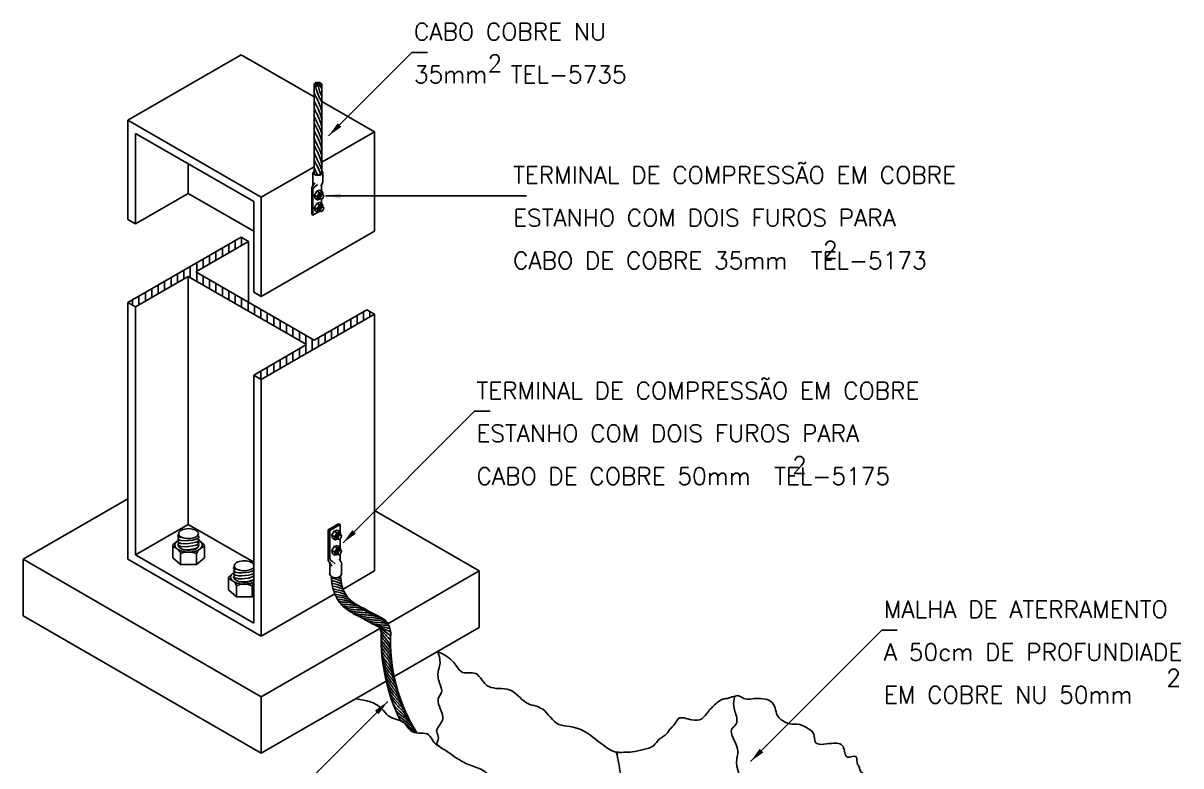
# Model space of a CAD drawing. Header units: millimetres. Extents: x -5247 to -5233.1, y -4687.4 to -4671.4.
# Drawn here: x -5246.68 to -5233.14, y -4680.11 to -4671.42 of the extents above; entities that cross this region are included whole.
import ezdxf
from ezdxf.enums import TextEntityAlignment as Align

# ---------------------------------------------------------------- set-up
doc = ezdxf.new("R2010")
doc.units = ezdxf.units.MM
doc.header["$LTSCALE"] = 10
doc.layers.add('Termotécnica', color=7, linetype='Continuous')
doc.styles.add('r80', font='romans.shx')

msp = doc.modelspace()

# ---------------------------------------------------------------- hatches: boundary and pattern name
at = {"layer": 'Termotécnica'}
h = msp.add_hatch(dxfattribs=at)
h.set_pattern_fill('ANSI31', color=1, scale=0.6, angle=45, style=0)
h.set_pattern_definition([(90, (-5265.34723, -4691.70351), (-0.075, 0), [])])
h.paths.add_polyline_path([(-5243.949, -4675.521), (-5243.97, -4675.545), (-5243.892, -4675.591), (-5242.569, -4674.827), (-5242.658, -4674.775), (-5243.275, -4675.132), (-5244.656, -4674.334), (-5244.04, -4673.978), (-5244.129, -4673.926), (-5245.452, -4674.69), (-5245.362, -4674.741), (-5244.746, -4674.385), (-5243.364, -4675.183)])

# ---------------------------------------------------------------- linework, layer by layer
at = {"layer": 'Termotécnica', "color": 2}
for p, q in [((-5245.452, -4672.558), (-5244.129, -4671.795)), ((-5244.04, -4671.846), (-5244.129, -4671.795)), ((-5243.276, -4672.287), (-5244.129, -4671.795)), ((-5242.603, -4672.24), (-5242.131, -4671.767)), ((-5241.95, -4671.767), (-5242.131, -4671.767)), ((-5243.276, -4673.179), (-5243.276, -4672.139)), ((-5243.185, -4673.18), (-5243.185, -4672.139)), ((-5242.569, -4672.695), (-5243.185, -4672.34)), ((-5243.106, -4672.742), (-5242.603, -4672.24)), ((-5243.892, -4673.459), (-5245.452, -4672.558)), ((-5245.452, -4672.558), (-5245.452, -4673.721)), ((-5245.362, -4672.713), (-5245.362, -4673.772)), ((-5243.981, -4673.51), (-5245.362, -4672.713)), ((-5243.185, -4673.051), (-5242.569, -4672.695)), ((-5242.569, -4672.695), (-5242.569, -4673.858)), ((-5244.746, -4673.069), (-5244.746, -4673.416)), ((-5243.892, -4673.459), (-5243.276, -4673.104)), ((-5243.288, -4673.174), (-5243.288, -4673.323)), ((-5243.173, -4673.174), (-5243.173, -4673.279)), ((-5245.362, -4673.772), (-5244.746, -4673.416)), ((-5243.981, -4673.858), (-5244.746, -4673.416)), ((-5243.143, -4673.443), (-5240.971, -4673.443)), ((-5240.791, -4673.443), (-5240.971, -4673.443)), ((-5243.981, -4673.51), (-5243.981, -4674.57)), ((-5243.892, -4673.459), (-5243.892, -4674.622)), ((-5245.362, -4673.772), (-5245.452, -4673.721)), ((-5245.452, -4674.69), (-5244.129, -4673.926)), ((-5244.656, -4674.334), (-5244.04, -4673.978)), ((-5244.04, -4673.978), (-5244.129, -4673.926)), ((-5244.04, -4673.978), (-5244.129, -4673.926)), ((-5244.04, -4673.978), (-5244.04, -4674.69)), ((-5243.892, -4674.622), (-5242.569, -4673.858)), ((-5245.362, -4674.741), (-5244.746, -4674.385)), ((-5244.746, -4677.285), (-5244.746, -4674.385)), ((-5244.746, -4674.385), (-5243.364, -4675.183)), ((-5244.656, -4674.334), (-5243.275, -4675.132)), ((-5243.892, -4674.622), (-5243.981, -4674.57)), ((-5245.362, -4674.741), (-5245.452, -4674.69)), ((-5245.452, -4677.693), (-5245.452, -4674.69)), ((-5245.362, -4677.641), (-5245.362, -4674.741)), ((-5243.275, -4675.132), (-5242.658, -4674.775)), ((-5242.569, -4674.827), (-5242.658, -4674.775)), ((-5243.892, -4675.591), (-5242.569, -4674.827)), ((-5242.569, -4677.829), (-5242.569, -4674.827)), ((-5243.981, -4675.539), (-5243.364, -4675.183)), ((-5243.892, -4675.591), (-5243.981, -4675.539)), ((-5243.981, -4678.439), (-5243.981, -4675.539)), ((-5243.892, -4678.593), (-5243.892, -4675.591)), ((-5242.935, -4677.499), (-5241.4, -4675.963)), ((-5241.219, -4675.963), (-5241.4, -4675.963)), ((-5246.676, -4677.693), (-5245.452, -4676.986)), ((-5241.345, -4677.829), (-5242.569, -4677.123)), ((-5245.362, -4677.641), (-5244.746, -4677.285)), ((-5244.746, -4677.285), (-5243.981, -4677.726)), ((-5244.856, -4677.464), (-5244.921, -4677.521)), ((-5244.871, -4677.414), (-5244.857, -4677.407)), ((-5244.871, -4677.45), (-5244.843, -4677.434)), ((-5244.871, -4677.485), (-5244.843, -4677.469)), ((-5244.871, -4677.52), (-5244.843, -4677.504)), ((-5244.62, -4677.463), (-5244.645, -4677.453)), ((-5244.62, -4677.499), (-5244.645, -4677.488)), ((-5244.62, -4677.428), (-5244.64, -4677.42)), ((-5244.621, -4677.471), (-5244.563, -4677.521)), ((-5244.928, -4677.535), (-5244.928, -4677.676)), ((-5244.857, -4677.547), (-5244.843, -4677.539)), ((-5244.835, -4677.625), (-5244.835, -4677.756)), ((-5244.65, -4677.625), (-5244.65, -4677.756)), ((-5244.622, -4677.533), (-5244.645, -4677.523)), ((-5244.557, -4677.535), (-5244.557, -4677.676)), ((-5246.676, -4677.693), (-5246.676, -4678.354)), ((-5243.892, -4679.3), (-5246.676, -4677.693)), ((-5243.892, -4678.593), (-5245.452, -4677.693)), ((-5243.981, -4678.439), (-5245.362, -4677.641)), ((-5244.928, -4677.676), (-5244.835, -4677.756)), ((-5244.835, -4677.756), (-5244.65, -4677.756)), ((-5244.557, -4677.676), (-5244.65, -4677.756)), ((-5243.093, -4677.859), (-5243.093, -4677.733)), ((-5242.953, -4677.859), (-5242.953, -4677.749)), ((-5244.204, -4677.84), (-5244.27, -4677.897)), ((-5244.219, -4677.79), (-5244.206, -4677.782)), ((-5244.219, -4677.825), (-5244.192, -4677.809)), ((-5244.219, -4677.86), (-5244.192, -4677.844)), ((-5244.219, -4677.896), (-5244.192, -4677.88)), ((-5243.981, -4677.834), (-5243.994, -4677.828)), ((-5243.981, -4677.869), (-5243.994, -4677.864)), ((-5243.981, -4677.904), (-5243.994, -4677.899)), ((-5243.981, -4677.798), (-5243.989, -4677.795)), ((-5242.937, -4678.042), (-5242.569, -4677.829)), ((-5242.412, -4678.446), (-5241.345, -4677.829)), ((-5241.345, -4677.829), (-5241.345, -4678.491)), ((-5244.276, -4677.911), (-5244.276, -4678.052)), ((-5244.205, -4677.923), (-5244.192, -4677.915)), ((-5244.183, -4678.001), (-5244.183, -4678.132)), ((-5243.998, -4678.001), (-5243.998, -4678.132)), ((-5244.276, -4678.052), (-5244.183, -4678.132)), ((-5244.183, -4678.132), (-5243.998, -4678.132)), ((-5243.981, -4678.117), (-5243.998, -4678.132)), ((-5243.892, -4678.593), (-5243.033, -4678.097)), ((-5243.892, -4679.961), (-5246.676, -4678.354)), ((-5243.892, -4679.3), (-5242.508, -4678.501)), ((-5242.339, -4679.065), (-5241.345, -4678.491)), ((-5238.173, -4680.056), (-5236.638, -4678.521)), ((-5236.458, -4678.521), (-5236.638, -4678.521)), ((-5243.892, -4679.961), (-5242.432, -4679.119)), ((-5242.415, -4679.357), (-5243.95, -4680.893)), ((-5243.892, -4679.3), (-5243.892, -4679.961))]:
    msp.add_line(p, q, dxfattribs=at)
at = {"layer": 'Termotécnica', "color": 2, "ltscale": 1.6}
for p, q in [((-5243.288, -4673.325), (-5243.266, -4673.291)), ((-5243.303, -4673.66), (-5243.303, -4673.357)), ((-5243.288, -4673.669), (-5243.288, -4673.366)), ((-5243.265, -4673.338), (-5243.235, -4673.312)), ((-5243.188, -4673.389), (-5243.188, -4673.314)), ((-5243.188, -4673.533), (-5243.188, -4673.483)), ((-5243.288, -4673.669), (-5243.303, -4673.66)), ((-5243.288, -4673.669), (-5243.223, -4673.631)), ((-5243.111, -4677.347), (-5242.99, -4677.277)), ((-5243.093, -4677.358), (-5243.111, -4677.347)), ((-5243.111, -4677.347), (-5243.111, -4677.693)), ((-5243.093, -4677.358), (-5242.971, -4677.288)), ((-5243.093, -4677.358), (-5243.093, -4677.682)), ((-5242.971, -4677.288), (-5242.99, -4677.277)), ((-5242.971, -4677.374), (-5242.971, -4677.288)), ((-5242.971, -4677.553), (-5242.971, -4677.452)), ((-5242.971, -4677.707), (-5242.971, -4677.632)), ((-5243.093, -4677.733), (-5243.066, -4677.773)), ((-5243.065, -4677.716), (-5243.028, -4677.748))]:
    msp.add_line(p, q, dxfattribs=at)
at = {"layer": 'Termotécnica', "color": 1}
for p, q in [((-5243.272, -4673.436), (-5243.245, -4673.388)), ((-5243.266, -4673.471), (-5243.272, -4673.436)), ((-5243.244, -4673.452), (-5243.272, -4673.436)), ((-5243.211, -4673.376), (-5243.245, -4673.388)), ((-5243.217, -4673.405), (-5243.245, -4673.388)), ((-5243.18, -4673.394), (-5243.211, -4673.376)), ((-5243.195, -4673.415), (-5243.196, -4673.42)), ((-5243.188, -4673.418), (-5243.189, -4673.424)), ((-5243.18, -4673.422), (-5243.181, -4673.429)), ((-5243.171, -4673.429), (-5243.177, -4673.398)), ((-5243.173, -4673.426), (-5243.173, -4673.43)), ((-5243.272, -4673.58), (-5243.245, -4673.532)), ((-5243.244, -4673.596), (-5243.272, -4673.58)), ((-5243.266, -4673.615), (-5243.272, -4673.58)), ((-5243.235, -4673.489), (-5243.266, -4673.471)), ((-5243.211, -4673.52), (-5243.245, -4673.532)), ((-5243.217, -4673.549), (-5243.245, -4673.532)), ((-5243.2, -4673.479), (-5243.23, -4673.49)), ((-5243.223, -4673.468), (-5243.216, -4673.464)), ((-5243.215, -4673.472), (-5243.209, -4673.469)), ((-5243.18, -4673.538), (-5243.211, -4673.52)), ((-5243.208, -4673.477), (-5243.201, -4673.473)), ((-5243.195, -4673.559), (-5243.196, -4673.564)), ((-5243.188, -4673.562), (-5243.189, -4673.568)), ((-5243.18, -4673.566), (-5243.181, -4673.573)), ((-5243.171, -4673.573), (-5243.177, -4673.542)), ((-5243.173, -4673.57), (-5243.173, -4673.574)), ((-5243.235, -4673.633), (-5243.266, -4673.615)), ((-5243.2, -4673.623), (-5243.23, -4673.634)), ((-5243.223, -4673.612), (-5243.216, -4673.608)), ((-5243.215, -4673.616), (-5243.209, -4673.613)), ((-5243.208, -4673.621), (-5243.201, -4673.617)), ((-5244.47, -4674.226), (-5244.46, -4674.215)), ((-5244.47, -4674.226), (-5244.46, -4674.215)), ((-5243.97, -4675.545), (-5243.949, -4675.521)), ((-5243.066, -4677.413), (-5243.039, -4677.365)), ((-5243.004, -4677.353), (-5243.039, -4677.365)), ((-5243.01, -4677.382), (-5243.039, -4677.365)), ((-5242.973, -4677.371), (-5243.004, -4677.353)), ((-5243.059, -4677.448), (-5243.066, -4677.413)), ((-5243.038, -4677.429), (-5243.066, -4677.413)), ((-5243.028, -4677.466), (-5243.059, -4677.448)), ((-5242.994, -4677.456), (-5243.024, -4677.467)), ((-5243.016, -4677.445), (-5243.01, -4677.441)), ((-5243.009, -4677.449), (-5243.002, -4677.446)), ((-5243.002, -4677.453), (-5242.995, -4677.45)), ((-5242.989, -4677.392), (-5242.99, -4677.397)), ((-5242.981, -4677.395), (-5242.982, -4677.401)), ((-5242.974, -4677.399), (-5242.975, -4677.406)), ((-5242.965, -4677.406), (-5242.971, -4677.375)), ((-5242.966, -4677.403), (-5242.967, -4677.407)), ((-5243.066, -4677.592), (-5243.039, -4677.545)), ((-5243.038, -4677.609), (-5243.066, -4677.592)), ((-5243.059, -4677.628), (-5243.066, -4677.592)), ((-5243.028, -4677.646), (-5243.059, -4677.628)), ((-5243.004, -4677.533), (-5243.039, -4677.545)), ((-5243.01, -4677.561), (-5243.039, -4677.545)), ((-5242.994, -4677.636), (-5243.024, -4677.646)), ((-5243.016, -4677.624), (-5243.01, -4677.621)), ((-5243.009, -4677.629), (-5243.002, -4677.625)), ((-5242.973, -4677.551), (-5243.004, -4677.533)), ((-5243.002, -4677.633), (-5242.995, -4677.629)), ((-5242.989, -4677.571), (-5242.99, -4677.576)), ((-5242.981, -4677.574), (-5242.982, -4677.581)), ((-5242.974, -4677.578), (-5242.975, -4677.585)), ((-5242.965, -4677.586), (-5242.971, -4677.554)), ((-5242.966, -4677.583), (-5242.967, -4677.587))]:
    msp.add_line(p, q, dxfattribs=at)
at = {"layer": 'Termotécnica', "color": 3}
for p, q in [((-5244.643, -4677.452), (-5244.64, -4677.455)), ((-5243.991, -4677.828), (-5243.988, -4677.831))]:
    msp.add_line(p, q, dxfattribs=at)
at = {"layer": 'Termotécnica', "color": 2}
for points in [[(-5243.075, -4677.892), (-5243.073, -4677.926), (-5243.069, -4677.966), (-5243.063, -4678), (-5243.057, -4678.03), (-5243.049, -4678.054), (-5243.042, -4678.075), (-5243.035, -4678.092), (-5243.027, -4678.11), (-5243.019, -4678.128), (-5243.01, -4678.145), (-5243, -4678.162), (-5242.989, -4678.18), (-5242.977, -4678.197), (-5242.963, -4678.213), (-5242.949, -4678.229), (-5242.934, -4678.244), (-5242.919, -4678.257), (-5242.904, -4678.27), (-5242.889, -4678.281), (-5242.873, -4678.292), (-5242.858, -4678.302), (-5242.843, -4678.311), (-5242.828, -4678.32), (-5242.814, -4678.329), (-5242.799, -4678.337), (-5242.785, -4678.345), (-5242.77, -4678.352), (-5242.756, -4678.36), (-5242.742, -4678.367), (-5242.728, -4678.375), (-5242.714, -4678.382), (-5242.699, -4678.39), (-5242.684, -4678.399), (-5242.668, -4678.407), (-5242.652, -4678.416), (-5242.636, -4678.425), (-5242.62, -4678.433), (-5242.604, -4678.442), (-5242.588, -4678.45), (-5242.573, -4678.457), (-5242.56, -4678.464), (-5242.548, -4678.471), (-5242.537, -4678.477), (-5242.528, -4678.482), (-5242.521, -4678.487), (-5242.517, -4678.49), (-5242.514, -4678.493), (-5242.511, -4678.496), (-5242.509, -4678.498), (-5242.508, -4678.501), (-5242.506, -4678.505), (-5242.503, -4678.509), (-5242.501, -4678.515), (-5242.499, -4678.523), (-5242.496, -4678.532), (-5242.493, -4678.542), (-5242.491, -4678.553)], [(-5242.965, -4677.888), (-5242.964, -4677.917), (-5242.96, -4677.952), (-5242.956, -4677.979), (-5242.951, -4678.001), (-5242.945, -4678.019), (-5242.939, -4678.035), (-5242.933, -4678.05), (-5242.927, -4678.065), (-5242.92, -4678.079), (-5242.913, -4678.093), (-5242.906, -4678.106), (-5242.898, -4678.118), (-5242.889, -4678.131), (-5242.88, -4678.142), (-5242.87, -4678.153), (-5242.859, -4678.164), (-5242.848, -4678.174), (-5242.836, -4678.183), (-5242.824, -4678.192), (-5242.812, -4678.201), (-5242.799, -4678.209), (-5242.786, -4678.218), (-5242.773, -4678.225), (-5242.76, -4678.233), (-5242.746, -4678.24), (-5242.733, -4678.248), (-5242.719, -4678.255), (-5242.705, -4678.262), (-5242.69, -4678.27), (-5242.676, -4678.278), (-5242.661, -4678.286), (-5242.646, -4678.294), (-5242.631, -4678.303), (-5242.615, -4678.311), (-5242.6, -4678.32), (-5242.584, -4678.328), (-5242.569, -4678.336), (-5242.554, -4678.344), (-5242.538, -4678.352), (-5242.523, -4678.36), (-5242.509, -4678.367), (-5242.495, -4678.375), (-5242.481, -4678.382), (-5242.469, -4678.39), (-5242.457, -4678.398), (-5242.446, -4678.406), (-5242.437, -4678.415), (-5242.428, -4678.424), (-5242.42, -4678.434), (-5242.414, -4678.444), (-5242.408, -4678.455), (-5242.402, -4678.466), (-5242.398, -4678.478), (-5242.393, -4678.491), (-5242.39, -4678.504), (-5242.386, -4678.518), (-5242.383, -4678.534), (-5242.38, -4678.55)], [(-5241.832, -4678.772), (-5241.767, -4678.801), (-5241.716, -4678.833), (-5241.675, -4678.866), (-5241.643, -4678.899), (-5241.618, -4678.931), (-5241.597, -4678.96), (-5241.578, -4678.985), (-5241.56, -4679.003), (-5241.54, -4679.015), (-5241.518, -4679.021), (-5241.495, -4679.022), (-5241.472, -4679.022), (-5241.449, -4679.02), (-5241.426, -4679.02), (-5241.405, -4679.023), (-5241.384, -4679.03), (-5241.365, -4679.042), (-5241.348, -4679.06), (-5241.331, -4679.08), (-5241.314, -4679.103), (-5241.296, -4679.126), (-5241.278, -4679.147), (-5241.257, -4679.167), (-5241.234, -4679.182), (-5241.207, -4679.192), (-5241.178, -4679.198), (-5241.148, -4679.202), (-5241.116, -4679.203), (-5241.083, -4679.205), (-5241.051, -4679.207), (-5241.02, -4679.212), (-5240.991, -4679.22), (-5240.963, -4679.233), (-5240.937, -4679.249), (-5240.913, -4679.269), (-5240.89, -4679.29), (-5240.867, -4679.311), (-5240.845, -4679.332), (-5240.823, -4679.35), (-5240.8, -4679.367), (-5240.776, -4679.379), (-5240.752, -4679.389), (-5240.727, -4679.397), (-5240.701, -4679.404), (-5240.676, -4679.411), (-5240.651, -4679.42), (-5240.627, -4679.432), (-5240.603, -4679.447), (-5240.58, -4679.466), (-5240.558, -4679.489), (-5240.536, -4679.514), (-5240.513, -4679.54), (-5240.49, -4679.565), (-5240.466, -4679.588), (-5240.441, -4679.608), (-5240.414, -4679.623), (-5240.385, -4679.634), (-5240.354, -4679.64), (-5240.321, -4679.644), (-5240.284, -4679.649), (-5240.245, -4679.656), (-5240.203, -4679.667), (-5240.157, -4679.684), (-5240.108, -4679.709), (-5240.056, -4679.743), (-5240.001, -4679.783), (-5239.946, -4679.826), (-5239.892, -4679.868), (-5239.84, -4679.905), (-5239.792, -4679.934), (-5239.749, -4679.95), (-5239.714, -4679.95)]]:
    msp.add_lwpolyline(points, dxfattribs=at)
at = {"layer": 'Termotécnica', "color": 1}
for centre, radius, start, end in [((-5242.714, -4672.048), 0.556, 190.883, 209.117), ((-5242.795, -4672.065), 0.443, 191.4044, 208.5956), ((-5242.449, -4671.927), 0.784, 196.7715, 200.1887), ((-5242.466, -4671.896), 0.877, 202.5428, 207.3042), ((-5242.466, -4671.988), 0.877, 202.5428, 207.3042), ((-5243.869, -4672.633), 0.707, 14.7103, 28.2103), ((-5243.672, -4672.584), 0.542, 26.0117, 29.3417), ((-5242.466, -4672.076), 0.877, 202.5428, 207.3042), ((-5243.869, -4672.725), 0.707, 14.7103, 28.2103), ((-5243.869, -4672.813), 0.707, 14.7103, 28.2103), ((-5242.609, -4672.254), 0.713, 200.6074, 208.0944), ((-5242.466, -4672.248), 0.877, 202.5428, 207.3042), ((-5243.86, -4672.923), 0.706, 16.8877, 28.1717), ((-5242.466, -4672.336), 0.877, 202.5428, 207.3042), ((-5242.609, -4672.513), 0.713, 200.6074, 208.0944), ((-5243.869, -4672.985), 0.707, 14.7103, 28.2103), ((-5243.869, -4673.072), 0.707, 14.7103, 28.2103), ((-5242.466, -4672.507), 0.877, 202.5428, 207.3042), ((-5243.86, -4673.182), 0.706, 16.8877, 28.1717), ((-5242.609, -4672.685), 0.713, 200.6074, 208.0944), ((-5242.466, -4672.679), 0.877, 202.5428, 207.3042), ((-5243.869, -4673.244), 0.707, 14.7103, 28.2103), ((-5243.86, -4673.354), 0.706, 16.8877, 28.1717), ((-5242.609, -4672.857), 0.713, 200.6074, 208.5012), ((-5243.869, -4673.416), 0.707, 18.5572, 28.2103), ((-5243.289, -4673.395), 0.0731, 307.9969, 352.0248), ((-5243.212, -4673.363), 0.0423, 263.8108, 314.501), ((-5243.183, -4673.399), 0.00548, 10.8846, 60), ((-5243.278, -4673.477), 0.0425, 345.5818, 36.1065), ((-5243.289, -4673.539), 0.0731, 307.9969, 352.0248), ((-5243.232, -4673.485), 0.00548, 240, 289.1165), ((-5243.212, -4673.507), 0.0423, 263.8108, 314.501), ((-5243.183, -4673.543), 0.00548, 10.8846, 60), ((-5243.278, -4673.621), 0.0425, 345.5818, 36.1065), ((-5243.232, -4673.629), 0.00548, 240, 289.1165), ((-5243.083, -4677.372), 0.0731, 307.9969, 352.0248), ((-5243.072, -4677.454), 0.0425, 345.5818, 36.1065), ((-5243.025, -4677.462), 0.00548, 240, 289.1165), ((-5243.006, -4677.34), 0.0423, 263.8108, 314.501), ((-5242.976, -4677.376), 0.00548, 10.8846, 60), ((-5242.97, -4677.407), 0.00548, 359.1317, 10.8846), ((-5243.083, -4677.551), 0.0731, 307.9969, 352.0248), ((-5243.072, -4677.634), 0.0425, 345.5818, 36.1065), ((-5243.006, -4677.519), 0.0423, 263.8108, 314.501), ((-5242.976, -4677.555), 0.00548, 10.8846, 60), ((-5243.025, -4677.641), 0.00548, 240, 289.1165), ((-5243.157, -4678.31), 0.409, 61.2225, 78.3847), ((-5243.16, -4678.281), 0.409, 61.2225, 66.6457), ((-5243.162, -4678.254), 0.409, 61.2225, 62.1496), ((-5243.151, -4678.342), 0.409, 61.2225, 78.8663), ((-5243.143, -4678.374), 0.409, 61.2225, 79.5329), ((-5243.148, -4678.531), 0.532, 66.3189, 80.6592), ((-5243.1, -4678.47), 0.433, 65.5006, 83.8769), ((-5243.084, -4678.501), 0.433, 65.5006, 84.7663), ((-5243.061, -4678.619), 0.515, 70.0164, 86.4357), ((-5243.036, -4678.647), 0.515, 70.0164, 87.8278), ((-5242.956, -4677.525), 0.639, 266.0141, 267.3042), ((-5243.002, -4678.678), 0.515, 69.1541, 88.2103), ((-5242.904, -4677.555), 0.639, 262.9148, 267.3042), ((-5242.851, -4677.585), 0.639, 259.9624, 267.3042), ((-5242.799, -4677.615), 0.639, 257.286, 267.3042), ((-5242.95, -4678.708), 0.515, 70.6079, 88.2103), ((-5242.747, -4677.645), 0.639, 254.9102, 267.3042), ((-5242.898, -4678.738), 0.515, 69.874, 88.2103), ((-5242.695, -4677.675), 0.639, 253.016, 267.3042), ((-5242.643, -4677.705), 0.639, 251.9282, 267.3042), ((-5242.846, -4678.768), 0.515, 68.4803, 88.2103), ((-5242.798, -4678.836), 0.554, 69.0798, 87.8673), ((-5242.754, -4678.937), 0.624, 70.2231, 87.3475), ((-5242.591, -4677.735), 0.639, 252.1676, 267.3042), ((-5242.539, -4677.765), 0.639, 253.1757, 267.3042), ((-5242.707, -4679.007), 0.665, 70.2067, 87.0994), ((-5242.487, -4677.795), 0.639, 253.7417, 267.3042), ((-5242.645, -4678.953), 0.58, 69.7456, 87.6584), ((-5242.435, -4677.825), 0.639, 254.5034, 267.3042), ((-5242.585, -4678.918), 0.515, 71.7519, 88.2103), ((-5242.533, -4678.948), 0.515, 76.3077, 88.2103), ((-5244.039, -4685.187), 6.885, 76.1388, 77.6611), ((-5242.779, -4679.297), 0.852, 62.1717, 72.8519), ((-5242.692, -4678.893), 0.433, 44.0807, 64.7318), ((-5242.932, -4679.056), 0.689, 37.2985, 50.897), ((-5241.951, -4678.207), 0.639, 212.1858, 220.2588), ((-5242.481, -4678.978), 0.515, 81.0191, 88.2103), ((-5241.951, -4678.249), 0.639, 212.1858, 220.2588), ((-5241.945, -4678.301), 0.639, 211.0841, 220.2588), ((-5241.949, -4678.335), 0.639, 212.0458, 220.2588), ((-5241.943, -4678.387), 0.639, 211.2347, 220.2588), ((-5242.827, -4678.959), 0.515, 30.0005, 41.1648), ((-5242.826, -4679.001), 0.515, 30.0005, 41.1648), ((-5242.82, -4679.053), 0.515, 30.8578, 41.1648), ((-5241.942, -4678.43), 0.639, 211.6659, 220.2588), ((-5241.936, -4678.483), 0.639, 211.2347, 220.2588), ((-5241.923, -4678.539), 0.639, 209.8453, 220.2588), ((-5242.825, -4679.087), 0.515, 28.9283, 41.1648), ((-5242.818, -4679.139), 0.515, 29.2093, 41.1648), ((-5242.818, -4679.182), 0.515, 27.5621, 41.1648), ((-5241.91, -4678.598), 0.639, 208.375, 220.2588), ((-5241.897, -4678.656), 0.639, 207.049, 220.2588), ((-5242.811, -4679.235), 0.515, 26.8692, 41.1648), ((-5242.799, -4679.291), 0.515, 27.4923, 41.1648), ((-5241.883, -4678.715), 0.639, 205.9298, 220.2588), ((-5241.87, -4678.773), 0.639, 205.6504, 220.2588), ((-5241.599, -4678.661), 0.95, 208.7068, 218.3486), ((-5242.785, -4679.35), 0.515, 27.7591, 41.1648), ((-5242.772, -4679.408), 0.515, 27.1798, 41.1648), ((-5242.758, -4679.467), 0.515, 25.0157, 41.1648), ((-5241.903, -4678.899), 0.586, 209.1013, 224.0959), ((-5241.866, -4678.898), 0.639, 214.4102, 226.7743), ((-5243.194, -4679.855), 1.071, 30.3662, 38.6021), ((-5242.691, -4679.632), 0.515, 32.0977, 47.6803), ((-5241.846, -4678.955), 0.639, 213.8732, 226.7743), ((-5241.973, -4679.108), 0.471, 217.1911, 230.6462), ((-5242.671, -4679.688), 0.515, 30.6232, 47.6803), ((-5242.729, -4679.817), 0.621, 30.8927, 46.8387), ((-5241.879, -4679.003), 0.639, 226.8029, 235.6161), ((-5235.419, -4670.58), 11.279, 232.4355, 232.9566), ((-5242.907, -4680.057), 0.89, 33.2887, 45.5995), ((-5242.969, -4680.283), 1.069, 39.3506, 49.2861), ((-5242.745, -4680.161), 0.808, 38.5822, 51.3278), ((-5235.396, -4670.627), 11.279, 232.4355, 232.9566), ((-5242.516, -4680.032), 0.541, 37.0104, 56.1448), ((-5239.316, -4676.106), 4.548, 230.7924, 232.6793), ((-5239.32, -4676.121), 4.548, 230.9983, 232.2758)]:
    msp.add_arc(centre, radius, start, end, dxfattribs=at)
at = {"layer": 'Termotécnica', "color": 2}
for centre, radius, start, end in [((-5243.242, -4673.269), 0.0704, 306.1672, 351.7584), ((-5243.177, -4673.43), 0.00548, 359.1317, 10.8846), ((-5243.202, -4673.474), 0.00548, 289.1165, 296.2919), ((-5243.177, -4673.574), 0.00548, 359.1317, 10.8846), ((-5243.202, -4673.618), 0.00548, 289.1165, 296.2919), ((-5242.995, -4677.451), 0.00548, 289.1165, 296.2919), ((-5244.909, -4677.535), 0.0185, 130.8835, 180), ((-5244.966, -4677.684), 0.144, 23.8935, 74.4182), ((-5244.742, -4677.855), 0.247, 67.9752, 112.0031), ((-5244.519, -4677.683), 0.143, 105.499, 156.1892), ((-5244.575, -4677.535), 0.0185, 0, 49.1154), ((-5242.995, -4677.631), 0.00548, 289.1165, 296.2919), ((-5242.97, -4677.587), 0.00548, 359.1317, 10.8846), ((-5243.037, -4677.762), 0.0859, 8.2416, 53.8328), ((-5244.258, -4677.911), 0.0185, 130.8835, 180), ((-5244.315, -4678.059), 0.144, 23.8935, 74.4182), ((-5244.091, -4678.231), 0.247, 67.9752, 112.0031), ((-5243.867, -4678.059), 0.143, 142.596, 156.1892), ((-5240.28, -4678.607), 2.212, 178.6148, 206.1231), ((-5240.372, -4678.651), 2.01, 177.1158, 212.1919)]:
    msp.add_arc(centre, radius, start, end, dxfattribs=at)
at = {"layer": 'Termotécnica', "color": 2, "ltscale": 1.6}
for centre, radius, start, end in [((-5243.256, -4673.359), 0.047, 132.9532, 178.0435), ((-5243.243, -4673.38), 0.047, 117.8728, 162.963), ((-5243.054, -4677.691), 0.0574, 181.9565, 227.0468), ((-5243.038, -4677.665), 0.0574, 197.037, 242.1272)]:
    msp.add_arc(centre, radius, start, end, dxfattribs=at)
at = {"layer": 'Termotécnica', "color": 2}
for centre, major_axis, ratio in [((-5243.261, -4672.139), (0.0153, 0), 0.509483), ((-5243.245, -4672.126), (0.0153, 0), 0.509483), ((-5243.245, -4672.153), (0.0153, 0), 0.509483), ((-5243.23, -4672.139), (0.0153, 0), 0.509483), ((-5243.215, -4672.126), (0.0153, 0), 0.509483), ((-5243.214, -4672.153), (0.0153, 0), 0.509483), ((-5243.2, -4672.139), (0.0153, 0), 0.509483), ((-5244.744, -4677.393), (-0.116, 0), 0.500279)]:
    msp.add_ellipse(centre, major_axis=major_axis, ratio=ratio, dxfattribs=at)
for centre, major_axis, start_param, end_param in [((-5243.23, -4673.174), (-0.0575, 0), 5.641032, 10.081837), ((-5243.23, -4673.174), (-0.0476, 0), 6.020948, 9.714288), ((-5244.742, -4677.528), (-0.161, 0), 5.434968, 10.155107), ((-5244.742, -4677.528), (-0.121, 0), 5.834135, 6.051587), ((-5244.742, -4677.528), (-0.121, 0), 0.054577, 3.421654), ((-5244.093, -4677.769), (-0.116, 0), 3.418722, 9.155539), ((-5244.091, -4677.903), (-0.161, 0), 5.434968, 8.596674), ((-5244.091, -4677.903), (-0.121, 0), 0.054577, 2.686209), ((-5244.091, -4677.903), (-0.121, 0), 5.834135, 6.051587)]:
    msp.add_ellipse(centre, major_axis=major_axis, ratio=0.500279, start_param=start_param, end_param=end_param, dxfattribs=at)
at = {"layer": 'Termotécnica', "color": 1}
for centre, major_axis, ratio, start_param, end_param in [((-5243.205, -4673.443), (0.0238, 0.0412), 0.500279, 5.414719, 10.426914), ((-5243.205, -4673.443), (-0.0156, -0.027), 0.500279, 2.686448, 6.55275), ((-5243.205, -4673.443), (-0.0176, -0.0254), 0.281547, 3.158868, 6.283185), ((-5243.198, -4673.447), (-0.0176, -0.0254), 0.281547, 3.158868, 6.283185), ((-5243.19, -4673.451), (-0.0176, -0.0254), 0.281547, 3.158868, 6.283185), ((-5243.205, -4673.587), (0.0238, 0.0412), 0.500279, 5.414719, 10.426914), ((-5243.205, -4673.587), (-0.0156, -0.027), 0.500279, 2.686448, 6.55275), ((-5243.205, -4673.587), (-0.0176, -0.0254), 0.281547, 3.158868, 6.283185), ((-5243.198, -4673.591), (-0.0176, -0.0254), 0.281547, 3.158868, 6.283185), ((-5243.19, -4673.595), (-0.0176, -0.0254), 0.281547, 3.158868, 6.283185), ((-5244.745, -4677.404), (0.126, 0.01), 0.279135, 3.141593, 4.075976), ((-5244.745, -4677.509), (-0.126, -0.011), 0.281547, 0, 3.124318), ((-5244.744, -4677.439), (-0.126, -0.011), 0.281547, 0, 3.124318), ((-5244.744, -4677.474), (-0.126, -0.011), 0.281547, 0, 3.124318), ((-5242.999, -4677.42), (0.0238, 0.0412), 0.500279, 5.414719, 10.426914), ((-5242.999, -4677.42), (-0.0156, -0.027), 0.500279, 2.686448, 6.55275), ((-5242.999, -4677.42), (-0.0176, -0.0254), 0.281547, 3.158868, 6.283185), ((-5242.991, -4677.424), (-0.0176, -0.0254), 0.281547, 3.158868, 6.283185), ((-5242.984, -4677.428), (-0.0176, -0.0254), 0.281547, 3.158868, 6.283185), ((-5244.744, -4677.545), (-0.126, -0.01), 0.279135, 1.113206, 2.629751), ((-5242.999, -4677.599), (0.0238, 0.0412), 0.500279, 5.414719, 10.426914), ((-5242.999, -4677.599), (-0.0156, -0.027), 0.500279, 2.686448, 6.55275), ((-5242.999, -4677.599), (-0.0176, -0.0254), 0.281547, 3.158868, 6.283185), ((-5242.991, -4677.603), (-0.0176, -0.0254), 0.281547, 3.158868, 6.283185), ((-5242.984, -4677.608), (-0.0176, -0.0254), 0.281547, 3.158868, 6.283185), ((-5244.094, -4677.779), (0.126, 0.01), 0.279135, 3.141593, 4.075976), ((-5244.094, -4677.885), (-0.126, -0.011), 0.281547, 0, 2.650594), ((-5244.093, -4677.815), (-0.126, -0.011), 0.281547, 0, 2.638195), ((-5244.093, -4677.85), (-0.126, -0.011), 0.281547, 0, 2.636517), ((-5244.093, -4677.921), (-0.126, -0.01), 0.279135, 1.113206, 2.629751)]:
    msp.add_ellipse(centre, major_axis=major_axis, ratio=ratio, start_param=start_param, end_param=end_param, dxfattribs=at)
for centre in [(-5243.182, -4673.457), (-5243.182, -4673.601), (-5242.975, -4677.434), (-5242.975, -4677.613)]:
    msp.add_ellipse(centre, major_axis=(-0.0147, -0.0254), ratio=0.509483, dxfattribs=at)
at = {"layer": 'Termotécnica', "color": 2, "linetype": 'Continuous'}
msp.add_ellipse((-5243.023, -4677.859), major_axis=(-0.0701, 0), ratio=0.708671, start_param=0, end_param=3.141593, dxfattribs=at)
at = {"layer": 'Termotécnica', "color": 2}
for points in [[(-5241.832, -4678.772), (-5241.803, -4678.899), (-5241.826, -4679.014), (-5241.803, -4679.159), (-5241.787, -4679.251), (-5241.814, -4679.297), (-5241.81, -4679.416), (-5241.776, -4679.573), (-5241.842, -4679.715), (-5241.821, -4679.781), (-5241.837, -4679.86), (-5241.807, -4679.88)], [(-5242.782, -4679.324), (-5242.489, -4679.436), (-5242.408, -4679.524), (-5242.231, -4679.601), (-5242.123, -4679.711), (-5241.936, -4679.746), (-5241.883, -4679.82), (-5241.755, -4679.918), (-5241.616, -4680.013), (-5241.469, -4680.093), (-5241.308, -4680.158), (-5241.226, -4680.216), (-5241.085, -4680.28), (-5240.916, -4680.339), (-5240.773, -4680.367), (-5240.777, -4680.421), (-5240.814, -4680.536), (-5240.886, -4680.677), (-5240.954, -4680.791), (-5240.993, -4680.829), (-5241.027, -4680.852), (-5241.242, -4680.882), (-5241.379, -4680.918), (-5241.55, -4680.974), (-5241.636, -4681.051), (-5241.715, -4681.133), (-5241.879, -4681.179), (-5241.964, -4681.244), (-5242.035, -4681.271), (-5242.058, -4681.306), (-5242.096, -4681.349), (-5242.194, -4681.424), (-5242.328, -4681.481), (-5242.454, -4681.57), (-5242.628, -4681.617), (-5242.641, -4681.653), (-5242.649, -4681.728), (-5242.596, -4681.808), (-5242.582, -4681.852), (-5242.405, -4681.897), (-5242.336, -4681.948), (-5242.236, -4681.986), (-5242.135, -4682.07), (-5242.074, -4682.163), (-5242.041, -4682.188), (-5241.999, -4682.224), (-5241.881, -4682.301), (-5241.779, -4682.322), (-5241.708, -4682.427), (-5241.615, -4682.472), (-5241.513, -4682.509), (-5241.342, -4682.553), (-5241.219, -4682.702), (-5241.137, -4682.76), (-5241.08, -4682.826), (-5241.014, -4682.864), (-5240.953, -4682.866), (-5240.855, -4682.782), (-5240.806, -4682.734)], [(-5239.652, -4682.343), (-5239.63, -4682.08), (-5239.473, -4682.047), (-5239.368, -4681.968), (-5239.217, -4681.929), (-5239.045, -4681.779), (-5238.852, -4681.658), (-5238.737, -4681.664), (-5238.65, -4681.644), (-5238.505, -4681.551), (-5238.283, -4681.462), (-5238.004, -4681.411), (-5237.918, -4681.343), (-5237.797, -4681.259), (-5237.472, -4681.078), (-5237.392, -4680.909), (-5237.269, -4680.731), (-5237.198, -4680.672), (-5236.978, -4680.66), (-5236.734, -4680.531), (-5236.652, -4680.477), (-5236.615, -4680.41), (-5236.625, -4680.355), (-5236.665, -4680.336), (-5236.7, -4680.301), (-5236.896, -4680.152), (-5236.909, -4680.112), (-5236.923, -4680.091), (-5236.94, -4680.001), (-5237.041, -4680.005), (-5237.092, -4679.883), (-5237.227, -4679.845), (-5237.417, -4679.828), (-5237.434, -4679.739), (-5237.506, -4679.667), (-5237.628, -4679.621), (-5237.687, -4679.621), (-5237.869, -4679.498), (-5237.894, -4679.41), (-5237.953, -4679.345), (-5238.059, -4679.321), (-5238.156, -4679.325), (-5238.236, -4679.326), (-5238.296, -4679.296), (-5238.342, -4679.289), (-5238.359, -4679.296), (-5238.405, -4679.305), (-5238.439, -4679.319), (-5238.486, -4679.325), (-5238.566, -4679.372), (-5238.667, -4679.473), (-5238.743, -4679.557), (-5238.862, -4679.57), (-5239.018, -4679.557), (-5239.057, -4679.617), (-5239.123, -4679.688), (-5239.153, -4679.731), (-5239.24, -4679.797), (-5239.309, -4679.874), (-5239.423, -4679.916), (-5239.558, -4679.946), (-5239.656, -4679.95), (-5239.74, -4679.954)], [(-5238.359, -4679.293), (-5238.37, -4679.415), (-5238.333, -4679.567), (-5238.348, -4679.63), (-5238.388, -4679.671), (-5238.359, -4679.823), (-5238.322, -4679.936), (-5238.336, -4680.068), (-5238.299, -4680.394), (-5238.34, -4680.446), (-5238.348, -4680.542), (-5238.299, -4680.631), (-5238.252, -4680.637), (-5238.223, -4680.656), (-5238.202, -4680.666), (-5238.166, -4680.674)], [(-5239.74, -4679.951), (-5239.695, -4680.192), (-5239.688, -4680.321), (-5239.776, -4680.537), (-5239.783, -4680.625), (-5239.749, -4680.78), (-5239.742, -4680.956), (-5239.762, -4681.091), (-5239.722, -4681.186), (-5239.74, -4681.481)]]:
    msp.add_spline(points, degree=3, dxfattribs=at)
for points in [[(-5242.956, -4672.637), (-5242.998, -4672.594), (-5243.106, -4672.742)], [(-5242.963, -4673.474), (-5242.963, -4673.414), (-5243.143, -4673.443)], [(-5242.786, -4677.394), (-5242.828, -4677.351), (-5242.935, -4677.499)], [(-5242.564, -4679.462), (-5242.522, -4679.505), (-5242.415, -4679.357)], [(-5238.024, -4679.951), (-5238.066, -4679.909), (-5238.173, -4680.056)]]:
    msp.add_solid(points, dxfattribs=at)

# ---------------------------------------------------------------- texts
at = {"layer": 'Termotécnica', "color": 2, "style": 'r80'}
for s, p in [('CABO COBRE NU', (-5242.108, -4671.625)), ('35mm  TEL-5735', (-5242.108, -4672.125)), ('TERMINAL DE COMPRESSÃO EM COBRE ', (-5240.949, -4673.3)), ('ESTANHO COM DOIS FUROS PARA ', (-5240.949, -4673.8)), ('CABO DE COBRE 35mm  TEL-5173', (-5240.949, -4674.3)), ('TERMINAL DE COMPRESSÃO EM COBRE ', (-5241.377, -4675.821)), ('ESTANHO COM DOIS FUROS PARA ', (-5241.377, -4676.321)), ('2', (-5237.688, -4676.692)), ('CABO DE COBRE 50mm  TEL-5175', (-5241.377, -4676.821)), ('MALHA DE ATERRAMENTO', (-5236.615, -4678.378)), ('A 50cm DE PROFUNDIADE', (-5236.615, -4678.878)), ('2', (-5233.314, -4679.179)), ('EM COBRE NU 50mm', (-5236.615, -4679.378))]:
    msp.add_text(s, height=0.2, dxfattribs=at).set_placement(p)
for p in [(-5241.076, -4671.995), (-5237.155, -4674.175)]:
    msp.add_text('2', height=0.2, dxfattribs=at).set_placement(p, align=Align.RIGHT)

doc.saveas('drawing.dxf')
